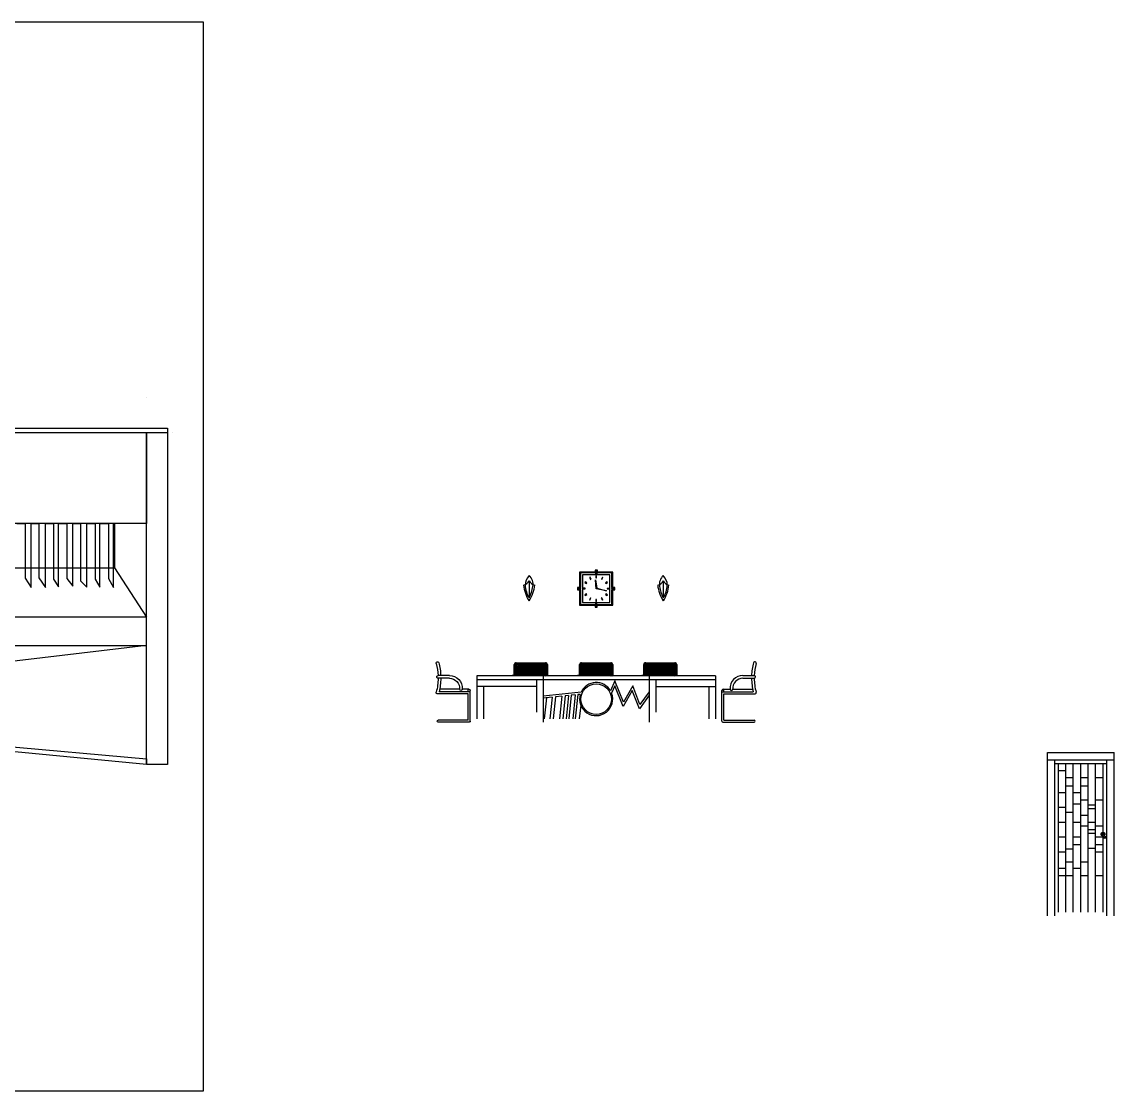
# Model space of a CAD drawing. Header units: inches. Extents: x -11 to 128, y 7 to 56.
# Drawn here: x 78.69 to 128.14, y 7.38 to 55.78 of the extents above; entities that cross this region are included whole.
import ezdxf

# ---------------------------------------------------------------- set-up
doc = ezdxf.new("R2010")
doc.units = ezdxf.units.IN
doc.header["$MEASUREMENT"] = 0
doc.layers.add('I-FURN', color=1, linetype='Continuous')
doc.layers.add('家具', color=4, linetype='Continuous')
picture_1 = doc.add_image_def('image1.jpg', size_in_pixel=(1680, 1093))

# ---------------------------------------------------------------- blocks, each defined once
blk = doc.blocks.new('meting room chir')
for p, q in [((15636.6, 7081.2), (15653.7, 7081.2)), ((15636.6, 7077.2), (15653.7, 7077.2)), ((15607.1, 7060.8), (15617.3, 7060.8)), ((15607.1, 7060.8), (15617.3, 7060.8)), ((15608.1, 7056.8), (15608.1, 7060.8)), ((15621.3, 7060.8), (15642.9, 7060.8)), ((15621.3, 7060.8), (15651.4, 7060.8)), ((15605.1, 7012.3), (15605.1, 7058.8)), ((15605.1, 7056.8), (15652.3, 7056.8)), ((15608.1, 7013.8), (15608.1, 7053.8)), ((15608.1, 7053.8), (15655.1, 7053.8)), ((15606.6, 7010.8), (15653.6, 7010.8)), ((15608.1, 7013.8), (15653.6, 7013.8))]:
    blk.add_line(p, q)
for centre, radius, start, end in [((15735.8, 7078), 86.1, 164.6833, 177.8777), ((15654.6, 7100.2), 2, 344.6833, 164.6833), ((15735.8, 7078), 82.1, 164.6833, 177.7748), ((15636.6, 7061.9), 19.4, 90, 183.2218), ((15636.6, 7061.9), 15.3, 90, 184.0632), ((15735.8, 7078), 86.1, 180.5393, 194.2845), ((15653.7, 7079.2), 2, 269.8679, 90), ((15735.8, 7078), 82.1, 180.5656, 195.3167), ((15607.1, 7058.8), 2, 90, 180), ((15619.3, 7060.8), 2.01, 180, 7.1879), ((15655, 7055.6), 1.79, 273.8219, 25.3766), ((15606.6, 7012.3), 1.5, 180, 270), ((15653.6, 7012.3), 1.5, 270, 90)]:
    blk.add_arc(centre, radius, start, end)
blk = doc.blocks.new('A$C490A5317')
at = {"color": 3}
for p, q in [((34, 588), (292, 588)), ((34, 330), (34, 588)), ((47, 575), (34, 588)), ((47, 575), (292, 575)), ((47, 330), (47, 575)), ((292, 623), (309, 623)), ((292, 573), (292, 623)), ((292, 612), (309, 612)), ((292, 584), (309, 584)), ((309, 573), (292, 573)), ((309, 623), (309, 573)), ((309, 588), (313, 588)), ((309, 575), (313, 575)), ((313, 623), (330, 623)), ((313, 573), (313, 623)), ((313, 612), (330, 612)), ((313, 584), (330, 584)), ((330, 573), (313, 573)), ((330, 623), (330, 573)), ((330, 588), (589, 588)), ((330, 575), (576, 575)), ((576, 575), (589, 588)), ((576, 575), (576, 330)), ((589, 588), (589, 330)), ((80, 542), (542, 542)), ((80, 81), (80, 542)), ((120, 415), (125, 424)), ((150, 398), (120, 415)), ((125, 424), (155, 407)), ((155, 407), (150, 398)), ((198, 497), (206, 502)), ((215, 467), (198, 497)), ((206, 502), (224, 472)), ((224, 472), (215, 467)), ((320, 458), (303, 319)), ((306, 494), (306, 529)), ((306, 529), (316, 529)), ((316, 494), (306, 494)), ((312, 310), (320, 458)), ((316, 529), (316, 494)), ((398, 472), (415, 503)), ((407, 467), (398, 472)), ((424, 498), (407, 467)), ((415, 503), (424, 498)), ((467, 407), (497, 425)), ((472, 399), (467, 407)), ((502, 416), (472, 399)), ((497, 425), (502, 416)), ((542, 542), (542, 81)), ((0, 330), (49, 330)), ((0, 313), (0, 330)), ((49, 313), (0, 313)), ((0, 309), (49, 309)), ((0, 292), (0, 309)), ((49, 292), (0, 292)), ((11, 313), (11, 330)), ((11, 292), (11, 309)), ((34, 309), (34, 313)), ((34, 34), (34, 292)), ((38, 313), (38, 330)), ((38, 292), (38, 309)), ((47, 309), (47, 313)), ((47, 47), (47, 292)), ((49, 330), (49, 313)), ((49, 309), (49, 292)), ((94, 316), (129, 316)), ((94, 306), (94, 316)), ((129, 306), (94, 306)), ((121, 206), (151, 224)), ((126, 198), (121, 206)), ((156, 215), (126, 198)), ((129, 316), (129, 306)), ((303, 319), (136, 276)), ((136, 276), (312, 310)), ((151, 224), (156, 215)), ((312, 310), (303, 319)), ((467, 216), (472, 225)), ((498, 199), (467, 216)), ((472, 225), (503, 207)), ((494, 317), (529, 317)), ((494, 307), (494, 317)), ((529, 307), (494, 307)), ((503, 207), (498, 199)), ((529, 317), (529, 307)), ((573, 314), (573, 330)), ((573, 330), (623, 330)), ((623, 314), (573, 314)), ((573, 293), (573, 310)), ((573, 310), (623, 310)), ((623, 293), (573, 293)), ((576, 314), (576, 310)), ((576, 293), (576, 47)), ((584, 330), (584, 314)), ((584, 310), (584, 293)), ((589, 314), (589, 310)), ((589, 293), (589, 34)), ((612, 330), (612, 314)), ((612, 310), (612, 293)), ((623, 330), (623, 314)), ((623, 310), (623, 293)), ((47, 47), (34, 34)), ((293, 34), (34, 34)), ((293, 47), (47, 47)), ((542, 81), (80, 81)), ((199, 125), (216, 155)), ((207, 120), (199, 125)), ((225, 150), (207, 120)), ((216, 155), (225, 150)), ((293, 49), (310, 49)), ((293, 0), (293, 49)), ((310, 38), (293, 38)), ((310, 11), (293, 11)), ((307, 129), (317, 129)), ((307, 94), (307, 129)), ((317, 94), (307, 94)), ((310, 49), (310, 0)), ((314, 47), (310, 47)), ((314, 34), (310, 34)), ((314, 49), (330, 49)), ((314, 0), (314, 49)), ((330, 38), (314, 38)), ((330, 11), (314, 11)), ((317, 129), (317, 94)), ((330, 49), (330, 0)), ((576, 47), (330, 47)), ((589, 34), (330, 34)), ((399, 151), (407, 156)), ((416, 121), (399, 151)), ((407, 156), (425, 126)), ((425, 126), (416, 121)), ((576, 47), (589, 34)), ((310, 0), (293, 0)), ((330, 0), (314, 0))]:
    blk.add_line(p, q, dxfattribs=at)

msp = doc.modelspace()

# ---------------------------------------------------------------- hatches: boundary and pattern name
h = msp.add_hatch()
h.set_pattern_fill('ANSI38', color=0, scale=0.014989, style=0)
h.set_pattern_definition([(45, (-401.842885, -187.5561), (-0.0336519518, 0.0336519518), []), (135, (-401.842885, -187.5561), (-0.1009558553, 0.0336519518), [0.118977616, -0.07138657])])
edge = h.paths.add_edge_path()
edge.add_line((102.454, 26.175), (101.015, 26.175))
edge.add_line((101.015, 26.175), (101.015, 26.684))
edge.add_arc((101.075, 26.684), 0.06, 450.4016, 540, ccw=False)
edge.add_line((101.075, 26.744), (102.395, 26.744))
edge.add_arc((102.394, 26.684), 0.06, 360, 449.5984, ccw=False)
edge.add_line((102.454, 26.684), (102.454, 26.175))
h = msp.add_hatch()
h.set_pattern_fill('ANSI38', color=0, scale=0.014989, style=0)
h.set_pattern_definition([(45, (-404.7979, -187.5561), (-0.0336519518, 0.0336519518), []), (135, (-404.7979, -187.5561), (-0.1009558553, 0.0336519518), [0.118977616, -0.07138657])])
edge = h.paths.add_edge_path()
edge.add_line((105.409, 26.175), (103.97, 26.175))
edge.add_line((103.97, 26.175), (103.97, 26.684))
edge.add_arc((104.03, 26.684), 0.06, 450.4016, 540, ccw=False)
edge.add_line((104.03, 26.744), (105.35, 26.744))
edge.add_arc((105.349, 26.684), 0.06, 360, 449.5984, ccw=False)
edge.add_line((105.409, 26.684), (105.409, 26.175))
h = msp.add_hatch()
h.set_pattern_fill('ANSI38', color=0, scale=0.014989, style=0)
h.set_pattern_definition([(45, (-407.699736, -187.5561), (-0.0336519518, 0.0336519518), []), (135, (-407.699736, -187.5561), (-0.1009558553, 0.0336519518), [0.118977616, -0.07138657])])
edge = h.paths.add_edge_path()
edge.add_line((108.311, 26.175), (106.872, 26.175))
edge.add_line((106.872, 26.175), (106.872, 26.684))
edge.add_arc((106.932, 26.684), 0.06, 450.4016, 540, ccw=False)
edge.add_line((106.932, 26.744), (108.252, 26.744))
edge.add_arc((108.251, 26.684), 0.06, 360, 449.5984, ccw=False)
edge.add_line((108.311, 26.684), (108.311, 26.175))

# ---------------------------------------------------------------- linework, layer by layer
for p, q in [((84.329, 38.784), (84.329, 38.784)), ((84.329, 38.784), (84.329, 38.784)), ((16.01, 37.384), (85.287, 37.384)), ((16.01, 37.186), (85.287, 37.186)), ((84.329, 22.171), (84.329, 37.186)), ((84.329, 37.186), (84.329, 33.072)), ((85.287, 37.384), (85.287, 22.171)), ((85.492, 37.186), (85.492, 37.186)), ((84.329, 33.072), (16.832, 33.072)), ((78.468, 33.072), (78.847, 33.072)), ((78.847, 33.072), (78.847, 30.601)), ((79.11, 30.18), (79.11, 33.072)), ((79.11, 33.072), (79.468, 33.072)), ((79.468, 33.072), (79.468, 30.611)), ((79.763, 30.17), (79.763, 33.072)), ((79.763, 33.072), (80.121, 33.072)), ((80.121, 33.072), (80.121, 30.559)), ((80.352, 30.201), (80.352, 33.072)), ((80.352, 33.072), (80.731, 33.072)), ((80.731, 33.072), (80.731, 30.59)), ((80.994, 30.233), (80.994, 33.072)), ((80.994, 33.072), (81.342, 33.072)), ((81.342, 33.072), (81.342, 30.485)), ((81.636, 30.191), (81.636, 33.072)), ((81.636, 33.072), (82.005, 33.072)), ((82.005, 33.072), (82.005, 30.548)), ((82.226, 30.191), (82.226, 33.072)), ((82.226, 33.072), (82.615, 33.072)), ((82.615, 33.072), (82.615, 30.58)), ((82.847, 30.17), (82.847, 33.072)), ((82.887, 31.073), (82.887, 33.072)), ((82.887, 33.072), (82.887, 31.073)), ((74.379, 31.073), (82.887, 31.073)), ((82.887, 31.073), (84.329, 28.831)), ((78.847, 30.601), (79.11, 30.18)), ((79.468, 30.611), (79.763, 30.17)), ((80.121, 30.559), (80.352, 30.201)), ((80.731, 30.59), (80.994, 30.233)), ((81.342, 30.485), (81.636, 30.191)), ((82.005, 30.548), (82.226, 30.191)), ((82.615, 30.58), (82.847, 30.17)), ((84.329, 28.831), (16.633, 28.831)), ((84.329, 27.549), (84.329, 28.831)), ((16.832, 27.549), (84.329, 27.549)), ((84.329, 27.549), (72.321, 26.126)), ((84.329, 22.171), (71.953, 23.357)), ((72.321, 23.488), (84.329, 22.422)), ((84.329, 22.422), (84.329, 22.171)), ((125.113, 15.316), (125.113, 22.71)), ((125.113, 22.71), (128.137, 22.71)), ((125.113, 22.374), (128.137, 22.374)), ((125.449, 15.316), (125.449, 22.374)), ((127.801, 15.316), (127.801, 22.374)), ((128.137, 15.316), (128.137, 22.71)), ((85.287, 22.171), (84.329, 22.171)), ((125.113, 15.316), (125.113, 22.211)), ((125.449, 22.205), (127.801, 22.205)), ((125.617, 18.926), (125.617, 22.205)), ((125.953, 21.875, -0.043), (125.617, 21.875)), ((125.953, 15.484), (125.953, 22.205)), ((126.289, 15.484), (126.289, 22.205)), ((126.625, 15.484), (126.625, 22.205)), ((126.961, 15.484), (126.961, 22.205)), ((127.297, 15.484), (127.297, 22.205)), ((127.633, 19.1), (127.633, 22.205)), ((126.289, 21.56, -0.087), (125.953, 21.56, -0.043)), ((126.961, 21.56, -0.173), (126.625, 21.56, -0.13)), ((127.633, 21.56, -0.26), (127.297, 21.56, -0.216)), ((125.953, 20.888, -0.043), (125.617, 20.888)), ((126.289, 21.177, -0.146), (125.953, 21.177, -0.103)), ((126.625, 20.888, -0.13), (126.289, 20.888, -0.087)), ((126.961, 21.177, -0.233), (126.625, 21.177, -0.19)), ((126.625, 20.376, -0.233), (126.289, 20.376, -0.19)), ((126.961, 20.552, -0.173), (126.625, 20.552, -0.13)), ((127.297, 20.33, -0.233), (126.961, 20.33, -0.19)), ((127.633, 20.552, -0.26), (127.297, 20.552, -0.216)), ((125.953, 20.216, -0.043), (125.617, 20.216)), ((126.289, 19.986, -0.233), (125.953, 19.986, -0.19)), ((126.961, 19.855, -0.233), (126.625, 19.855, -0.19)), ((127.297, 20.162, -0.233), (126.961, 20.162, -0.19)), ((125.953, 19.544, -0.043), (125.617, 19.544)), ((126.625, 19.544, -0.13), (126.289, 19.544, -0.087)), ((126.961, 19.375, -0.173), (126.625, 19.375, -0.13)), ((127.297, 19.544, -0.216), (126.961, 19.544, -0.173)), ((127.633, 19.375, -0.26), (127.297, 19.375, -0.216)), ((125.449, 15.316), (125.449, 19.013)), ((125.617, 15.484), (125.617, 18.926)), ((125.953, 18.871, -0.043), (125.617, 18.871)), ((126.625, 18.871, -0.13), (126.289, 18.871, -0.087)), ((127.297, 19.212, -0.233), (126.961, 19.212, -0.19)), ((127.297, 19.044, -0.233), (126.961, 19.044, -0.19)), ((127.633, 18.871, -0.26), (127.297, 18.871, -0.216)), ((127.633, 15.484), (127.633, 18.926)), ((126.289, 18.334, -0.233), (125.953, 18.334, -0.19)), ((126.625, 18.535, -0.13), (126.289, 18.535, -0.087)), ((127.297, 18.358, -0.233), (126.961, 18.358, -0.19)), ((127.633, 18.535, -0.26), (127.297, 18.535, -0.216)), ((125.953, 18.199, -0.043), (125.617, 18.199)), ((127.633, 18.199, -0.26), (127.297, 18.199, -0.216)), ((125.953, 17.461, -0.043), (125.617, 17.461)), ((126.289, 17.75, -0.146), (125.953, 17.75, -0.103)), ((126.625, 17.461, -0.13), (126.289, 17.461, -0.087)), ((126.961, 17.75, -0.233), (126.625, 17.75, -0.19)), ((126.289, 17.125, -0.087), (125.617, 17.125)), ((126.961, 17.125, -0.173), (126.625, 17.125, -0.13)), ((127.633, 17.125, -0.26), (127.297, 17.125, -0.216))]:
    msp.add_line(p, q)
at = {"color": 0}
for p, q in [((101.075, 26.774), (102.395, 26.774)), ((101.075, 26.744), (102.395, 26.744)), ((104.03, 26.774), (105.35, 26.774)), ((104.03, 26.744), (105.35, 26.744)), ((106.932, 26.774), (108.252, 26.774)), ((106.932, 26.744), (108.252, 26.744)), ((100.985, 26.175), (100.985, 26.684)), ((101.015, 26.175), (101.015, 26.684)), ((102.454, 26.684), (102.454, 26.175)), ((102.484, 26.684), (102.484, 26.175)), ((102.484, 26.175), (102.484, 26.684)), ((103.94, 26.175), (103.94, 26.684)), ((103.97, 26.175), (103.97, 26.684)), ((105.409, 26.684), (105.409, 26.175)), ((105.439, 26.684), (105.439, 26.175)), ((105.439, 26.175), (105.439, 26.684)), ((106.842, 26.175), (106.842, 26.684)), ((106.872, 26.175), (106.872, 26.684)), ((108.311, 26.684), (108.311, 26.175)), ((108.341, 26.684), (108.341, 26.175)), ((108.341, 26.175), (108.341, 26.684)), ((110.086, 26.175, -0.208), (99.294, 26.175, -0.208)), ((110.086, 25.995, -0.208), (99.294, 25.995, -0.208)), ((100.985, 26.188), (100.895, 26.188)), ((100.985, 26.188), (100.895, 26.188)), ((100.895, 26.188), (100.895, 26.175)), ((102.484, 26.188), (102.574, 26.188)), ((102.484, 26.188), (102.574, 26.188)), ((102.574, 26.188), (102.574, 26.175)), ((102.574, 26.188), (102.574, 26.175)), ((103.94, 26.188), (103.85, 26.188)), ((103.94, 26.188), (103.85, 26.188)), ((103.85, 26.188), (103.85, 26.175)), ((105.535, 25.951, -0.208), (105.339, 25.5, -0.208)), ((105.532, 25.718, -0.208), (105.39, 25.392, -0.208)), ((105.439, 26.188), (105.529, 26.188)), ((105.439, 26.188), (105.529, 26.188)), ((105.529, 26.188), (105.529, 26.175)), ((105.529, 26.188), (105.529, 26.175)), ((105.907, 24.787, -0.208), (105.532, 25.718, -0.208)), ((105.921, 24.992, -0.208), (105.535, 25.951, -0.208)), ((106.343, 25.722, -0.208), (105.921, 24.992, -0.208)), ((106.673, 24.873, -0.208), (106.343, 25.722, -0.208)), ((106.842, 26.188), (106.752, 26.188)), ((106.842, 26.188), (106.752, 26.188)), ((106.752, 26.188), (106.752, 26.175)), ((108.341, 26.188), (108.431, 26.188)), ((108.341, 26.188), (108.431, 26.188)), ((108.431, 26.188), (108.431, 26.175)), ((108.431, 26.188), (108.431, 26.175)), ((101.992, 25.695, -0.208), (99.294, 25.695, -0.208)), ((104.007, 25.433, -0.208), (102.292, 25.26, -0.208)), ((102.852, 25.226, -0.208), (102.746, 24.226, -0.208)), ((103.139, 25.255, -0.208), (102.852, 25.226, -0.208)), ((103.139, 25.255, -0.208), (103.03, 24.226, -0.208)), ((103.292, 25.271, -0.208), (103.181, 24.226, -0.208)), ((103.444, 25.286, -0.208), (103.292, 25.271, -0.208)), ((103.444, 25.286, -0.208), (103.332, 24.226, -0.208)), ((103.566, 25.298, -0.208), (103.452, 24.226, -0.208)), ((103.742, 25.316, -0.208), (103.566, 25.298, -0.208)), ((103.742, 25.316, -0.208), (103.627, 24.226, -0.208)), ((103.864, 25.328, -0.208), (103.747, 24.226, -0.208)), ((103.972, 25.339, -0.208), (103.864, 25.328, -0.208)), ((106.327, 25.515, -0.208), (105.907, 24.787, -0.208)), ((106.65, 24.685, -0.208), (106.327, 25.515, -0.208)), ((107.088, 25.303, -0.208), (106.65, 24.685, -0.208)), ((107.088, 25.459, -0.208), (106.673, 24.873, -0.208)), ((107.388, 25.695, -0.208), (110.086, 25.695, -0.208)), ((102.7, 25.211, -0.208), (102.292, 25.17, -0.208)), ((102.443, 25.185, -0.208), (102.341, 24.226, -0.208)), ((102.7, 25.211, -0.208), (102.595, 24.226, -0.208)), ((103.994, 24.847, -0.208), (103.928, 24.226, -0.208))]:
    msp.add_line(p, q, dxfattribs=at)
msp.add_circle((104.69, 25.125, -0.208), 0.69, dxfattribs=at)
for centre, radius in [((127.633, 19.013), 0.0874), ((127.633, 19.013), 0.0538), ((127.633, 19.013), 0.0202), ((127.704, 18.871, -0.233), 0.0504), ((127.704, 18.871, -0.233), 0.0168)]:
    msp.add_circle(centre, radius)
for centre, radius, start, end in [((101.075, 26.684), 0.0899, 89.6721, 180), ((101.075, 26.684), 0.06, 89.6721, 180), ((102.394, 26.684), 0.0899, 0, 90.3279), ((102.394, 26.684), 0.06, 0, 90.3279), ((104.03, 26.684), 0.0899, 89.6721, 180), ((104.03, 26.684), 0.06, 89.6721, 180), ((105.349, 26.684), 0.0899, 0, 90.3279), ((105.349, 26.684), 0.06, 0, 90.3279), ((106.932, 26.684), 0.0899, 89.6721, 180), ((106.932, 26.684), 0.06, 89.6721, 180), ((108.251, 26.684), 0.0899, 0, 90.3279), ((108.251, 26.684), 0.06, 0, 90.3279), ((104.69, 25.125, -0.208), 0.749, 29.9741, 155.7501), ((104.69, 25.125, -0.208), 0.749, 163.4172, 20.8424)]:
    msp.add_arc(centre, radius, start, end, dxfattribs=at)
at = {"layer": 'I-FURN', "color": 0}
for p, q in [((99.294, 26.175), (99.294, 24.226)), ((101.992, 25.995), (101.992, 24.526)), ((102.292, 26.175), (102.292, 24.076)), ((107.088, 26.175), (107.088, 24.076)), ((107.388, 25.995), (107.388, 24.526)), ((110.086, 26.175), (110.086, 24.226)), ((99.594, 25.695), (99.594, 24.226)), ((109.786, 25.695), (109.786, 24.226))]:
    msp.add_line(p, q, dxfattribs=at)
at = {"layer": '家具', "color": 0}
for p, q in [((101.655, 30.484, -0.208), (101.655, 29.706, -0.208)), ((107.73, 30.484, -0.208), (107.73, 29.706, -0.208))]:
    msp.add_line(p, q, dxfattribs=at)
for centre, radius, start, end in [((102.117, 30.268, -0.208), 0.643, 135.9185, 178.9502), ((101.306, 30.321, -0.208), 0.527, 349.8643, 48.5385), ((108.079, 30.321, -0.208), 0.527, 131.4615, 190.1357), ((107.268, 30.268, -0.208), 0.643, 1.0498, 44.0815), ((101.336, 30.629, -0.208), 0.35, 280.5919, 335.5955), ((103.005, 30.457, -0.208), 1.614, 186.0962, 213.1914), ((102.802, 30.383, -0.208), 1.332, 184.4571, 210.564), ((101.973, 30.629, -0.208), 0.35, 204.4045, 259.4081), ((100.304, 30.457, -0.208), 1.614, 326.8086, 353.9038), ((100.375, 30.411, -0.208), 1.46, 331.1452, 352.8079), ((107.412, 30.629, -0.208), 0.35, 280.5919, 335.5955), ((109.08, 30.457, -0.208), 1.614, 186.0962, 213.1914), ((109.009, 30.411, -0.208), 1.46, 187.1921, 208.8548), ((108.048, 30.629, -0.208), 0.35, 204.4045, 259.4081), ((106.38, 30.457, -0.208), 1.614, 326.8086, 353.9038), ((106.583, 30.383, -0.208), 1.332, 329.436, 355.5429)]:
    msp.add_arc(centre, radius, start, end, dxfattribs=at)

# ---------------------------------------------------------------- block references
at = {"color": 0}
for name, p, xscale, yscale, zscale in [('A$C490A5317', (105.531, 29.284), -0.00269807508241852, 0.00269807508241852, 0.00269807508241852), ('meting room chir', (566.813, -186.097), -0.02997861202803577, 0.02997861202803577, 0.02997861202803577), ('meting room chir', (-357.433, -186.097), 0.02997861202803577, 0.02997861202803577, 0.02997861202803577)]:
    msp.add_blockref(name, p, dxfattribs=dict(at, xscale=xscale, yscale=yscale, zscale=zscale))

# ---------------------------------------------------------------- pictures from other files: only their frames are drawn
image = msp.add_image(picture_1, insert=(12.497, 7.377), size_in_units=(74.403, 48.406))
image.dxf.flags = 6

doc.saveas('drawing.dxf')
